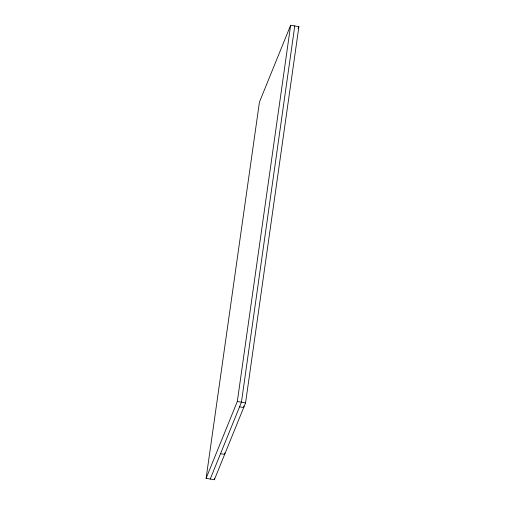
<?xml version="1.0" encoding="UTF-8"?>
<svg xmlns="http://www.w3.org/2000/svg" width="505" height="505" viewBox="0 0 505 505"><rect width="100%" height="100%" fill="white"/><g stroke="black" fill="none" stroke-linecap="round" stroke-linejoin="round"><path stroke-width="0.76" d="M206.103 478.342L259.437 102.092L290.64 25.25L298.897 26.658L245.563 402.908L214.36 479.75L206.103 478.342L237.306 401.5L290.64 25.25M214.36 479.75L214.581 478.191M224.864 452.966L224.662 454.393L220.527 453.686M294.768 25.957L241.434 402.207L210.232 479.043M243.915 405.957L243.694 407.522L239.559 406.815M298.095 28.633L298.897 26.658M237.306 401.5L245.563 402.908"/></g></svg>
